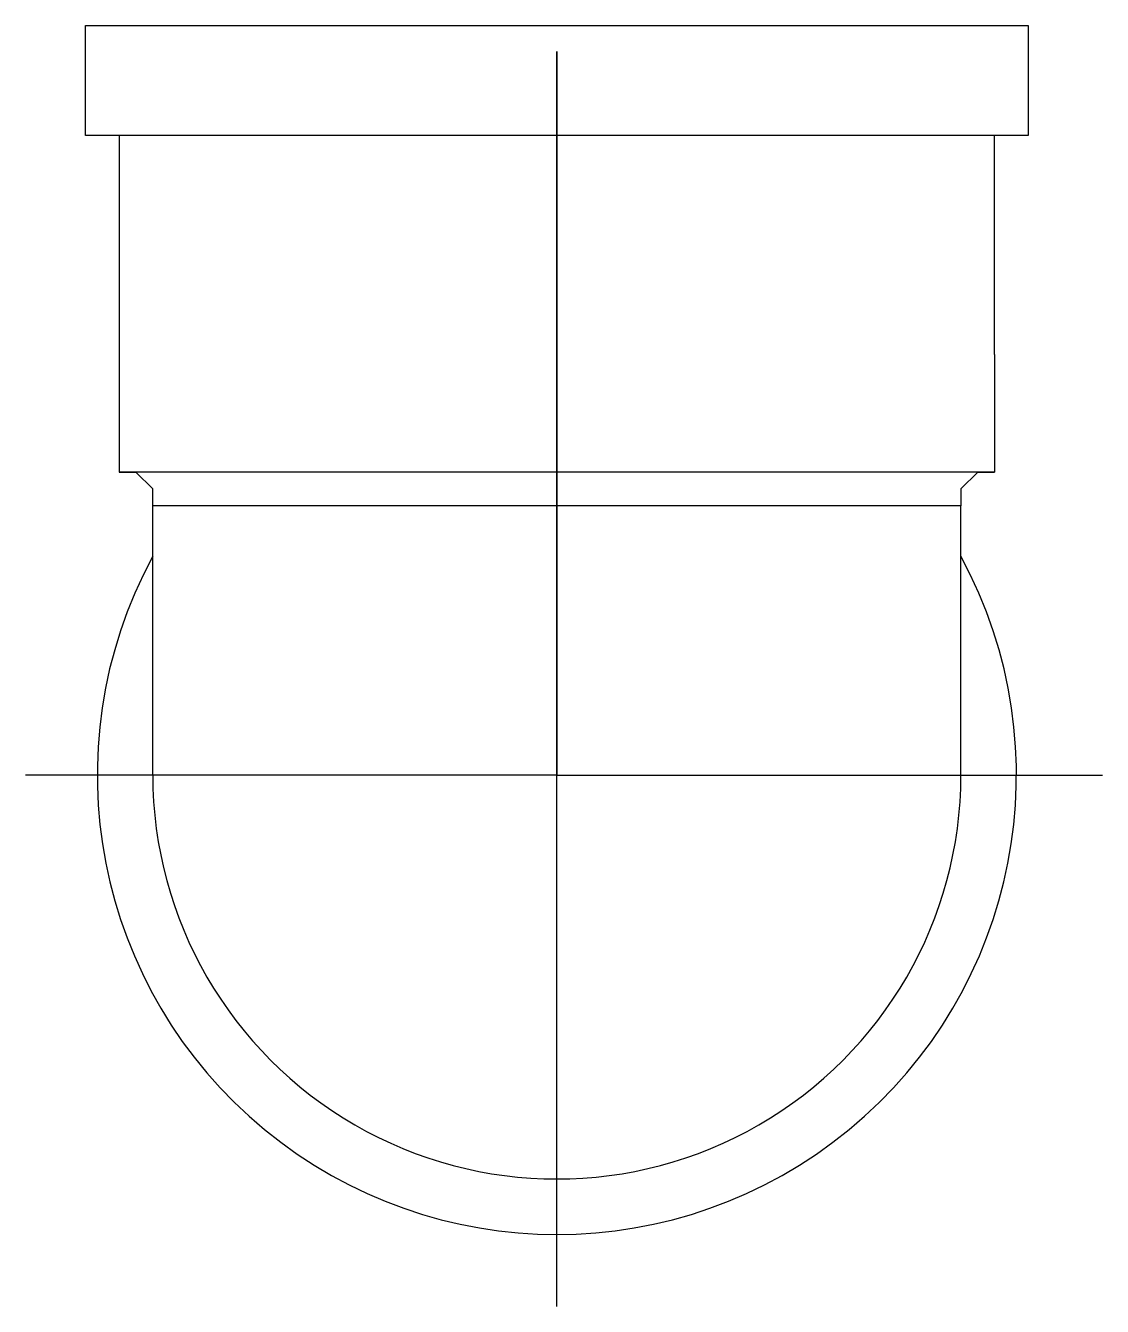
# Model space of a CAD drawing. Header units: millimetres. Extents: x 9470 to 9813, y 1769 to 2177.
import ezdxf

# ---------------------------------------------------------------- set-up
doc = ezdxf.new("R2010")
doc.units = ezdxf.units.MM
doc.header["$LTSCALE"] = 0.5
doc.layers.add('Contorno', color=3, linetype='Continuous')

msp = doc.modelspace()

# ---------------------------------------------------------------- linework, layer by layer
at = {"layer": 'Contorno'}
for p, q in [((9500.09, 2141.76), (9500.09, 2072.12)), ((9778.66, 2072.12), (9778.66, 2141.76))]:
    msp.add_line(p, q, dxfattribs=at)
msp.add_lwpolyline([(9639.37, 2176.76), (9789.37, 2176.76), (9789.37, 2141.76), (9639.37, 2141.76), (9489.37, 2141.76), (9489.37, 2176.76)], close=True, dxfattribs=at)
for points in [[(9639.37, 2168.55), (9639.37, 1938.19)], [(9639.37, 1769.06), (9639.37, 2168.55), (9639.37, 2168.55)], [(9778.66, 2141.76), (9500.09, 2141.76)], [(9500.09, 2072.12), (9500.09, 2034.62), (9505.44, 2034.62)], [(9778.66, 2072.12), (9778.66, 2034.62)], [(9778.66, 2034.62), (9500.09, 2034.62)], [(9773.3, 2034.62), (9505.44, 2034.62)], [(9510.8, 2023.9), (9510.8, 2029.26), (9505.44, 2034.62)], [(9773.3, 2034.62), (9767.94, 2029.26), (9767.94, 2023.9)], [(9773.3, 2034.62), (9778.66, 2034.62), (9778.66, 2034.62)], [(9510.8, 1938.19), (9510.8, 2023.9)], [(9767.94, 2023.9), (9510.8, 2023.9)], [(9767.94, 1938.19), (9767.94, 2023.9)], [(9639.37, 1938.19), (9470.35, 1938.19), (9470.35, 1938.19)], [(9639.37, 1814.98), (9639.37, 1938.19), (9812.95, 1938.19)]]:
    msp.add_lwpolyline(points, dxfattribs=at)
for radius, start, end in [(146.22, 151.5559, 28.4441), (128.57, 179.9995, 0)]:
    msp.add_arc((9639.37, 1938.19), radius, start, end, dxfattribs=at)

doc.saveas('drawing.dxf')
